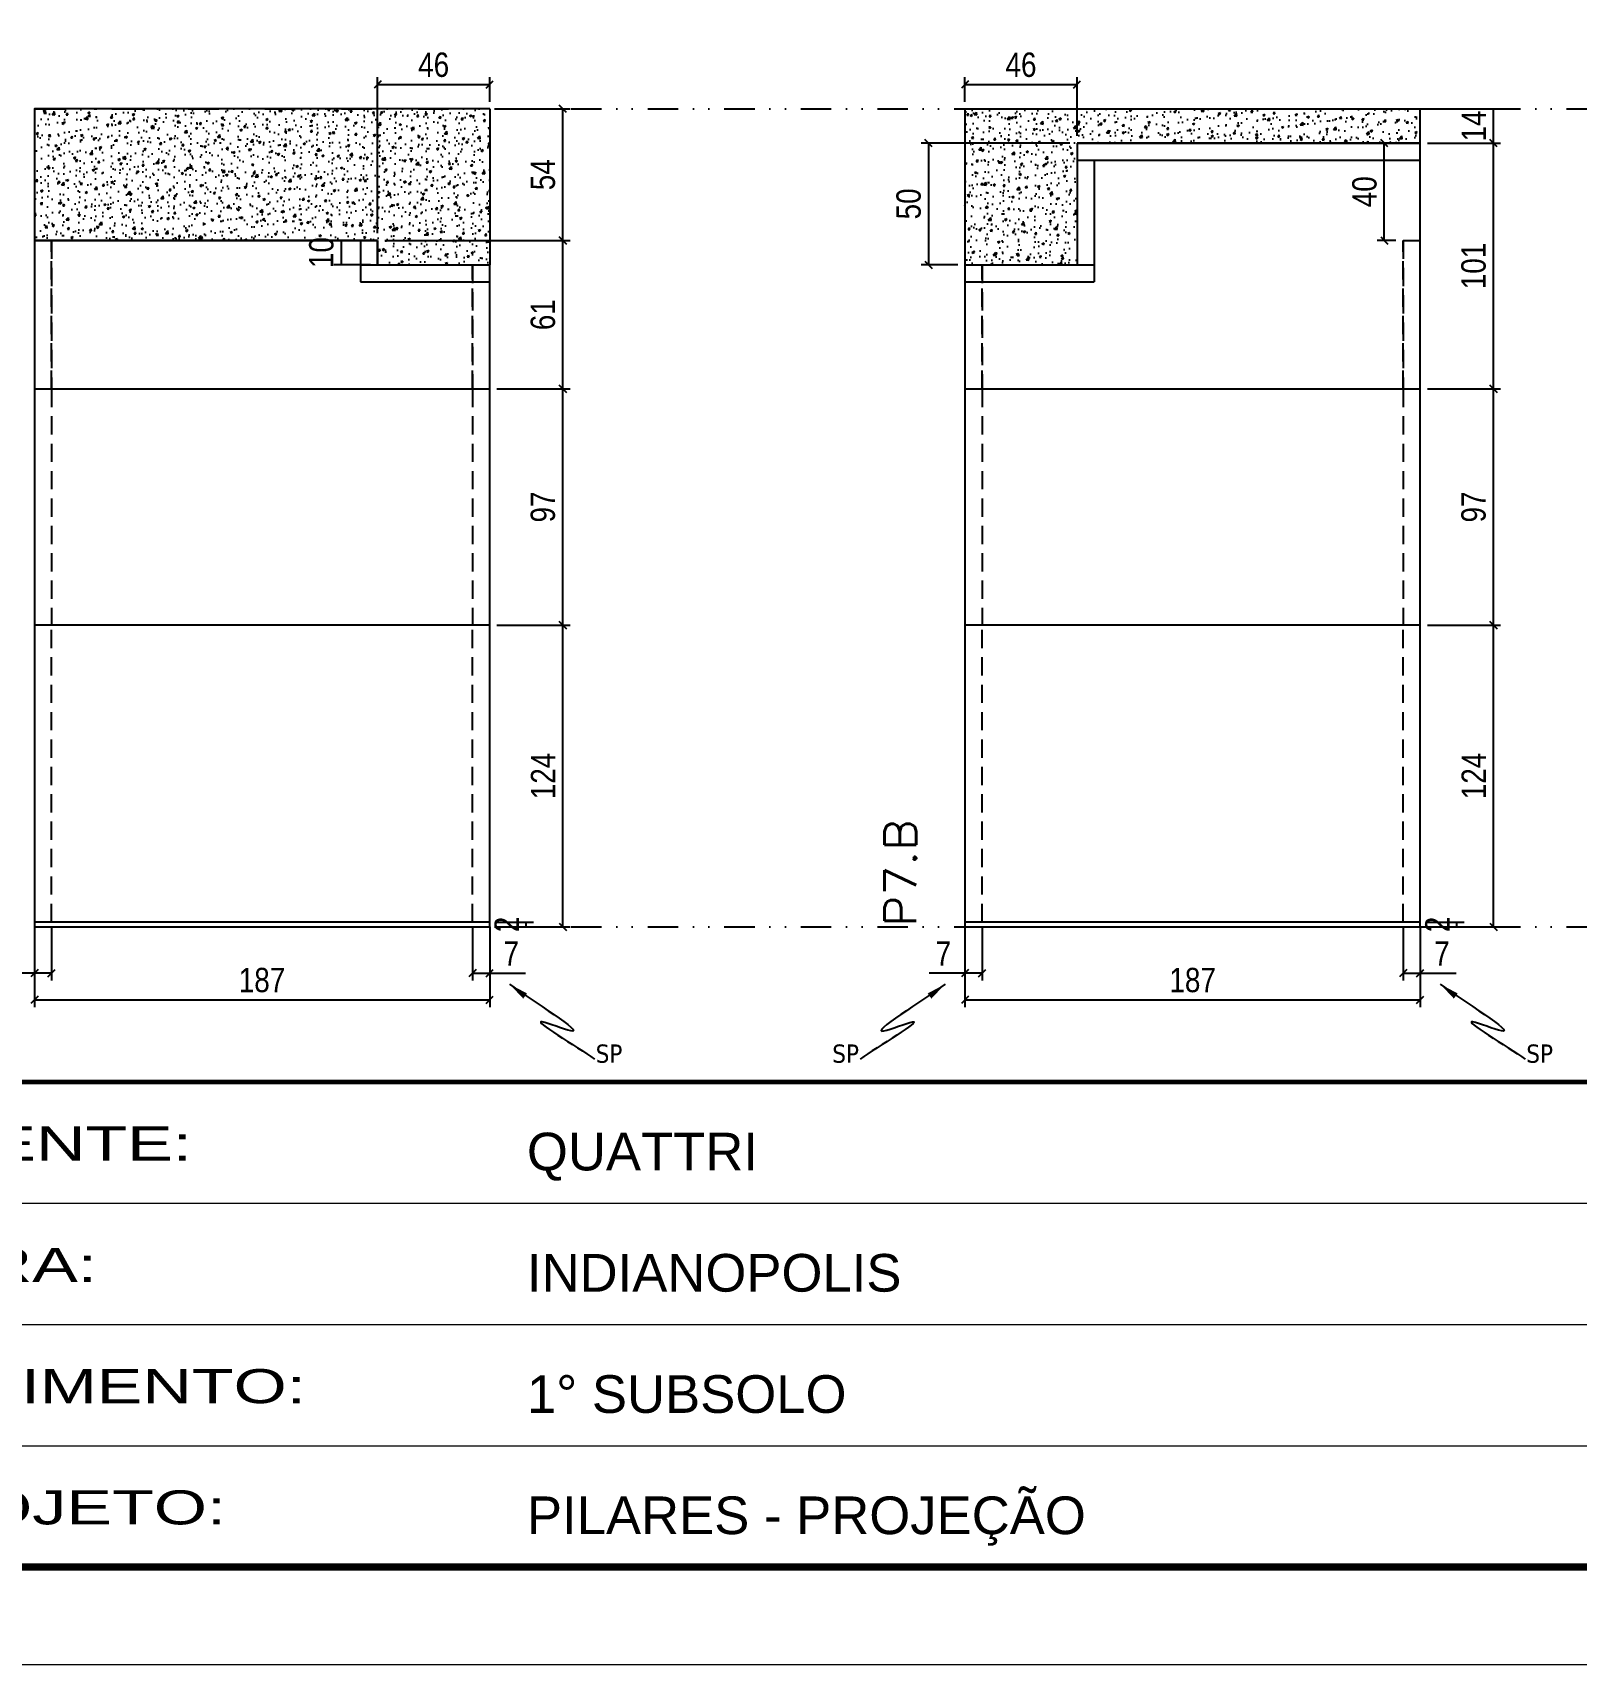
# Model space of a CAD drawing. Header units: millimetres. Extents: x 1945 to 8225, y 304 to 15137.
# Drawn here: x 5624 to 6258, y 11790 to 12460 of the extents above; entities that cross this region are included whole.
import ezdxf

# ---------------------------------------------------------------- set-up
doc = ezdxf.new("R2010")
doc.units = ezdxf.units.MM
for name, pattern in [('CONTINUO', [0]), ('DASHED', [0.75, 0.5, -0.25]), ('DIVIDE2', [0.625, 0.25, -0.125, 0, -0.125, 0, -0.125]), ('HIDDEN', [0.375, 0.25, -0.125])]:
    doc.linetypes.add(name, pattern=pattern)
for name, color, linetype in [('COTA', 241, 'Continuous'), ('Nível', 160, 'Continuous'), ('Painéis', 200, 'Continuous'), ('SARR_2.2x7', 40, 'Continuous'), ('texto', 7, 'Continuous')]:
    doc.layers.add(name, color=color, linetype=linetype)
for name, color, linetype, lineweight in [('Folhas', 255, 'Continuous', 9), ('SARRAFO DE PRESSAO', 251, 'DASHED', 9), ('Texto Seção', 7, 'Continuous', 15)]:
    doc.layers.add(name, color=color, linetype=linetype, lineweight=lineweight)
doc.styles.add('ARIAL', font='arial.ttf')
doc.styles.add('COTA TECNICA', font='techl___.ttf', dxfattribs={"height": 10})
doc.styles.add('REGUA-120', font='ROMANS.shx', dxfattribs={"height": 15})
doc.styles.get("Standard").update_dxf_attribs({"font": 'arial.ttf'})
doc.styles.add('Tecnologia', font='')
doc.styles.get('Tecnologia').set_extended_font_data('Forgotten Futurist')
doc.dimstyles.new('PAINEL', dxfattribs={"dimtxt": 10, "dimasz": 3, "dimexe": 3, "dimexo": 3, "dimgap": 3, "dimtad": 1, "dimdec": 1, "dimzin": 12, "dimdsep": 46, "dimtxsty": 'COTA TECNICA', "dimblk1": 'OBLIQUE', "dimblk2": 'OBLIQUE', "dimsah": 1, "dimcen": 0.9, "dimclrd": 4, "dimclre": 4, "dimclrt": 240, "dimadec": 1, "dimazin": 3, "dimtfac": 1, "dimtdec": 1, "dimtmove": 0, "dimatfit": 3, "dimfxl": 1, "dimtolj": 1, "dimtzin": 12, "dimarcsym": 0})
doc.dimstyles.new('PAINEL-NOVA', dxfattribs={"dimtxt": 10, "dimasz": 3, "dimexe": 3, "dimexo": 3, "dimgap": 3, "dimtad": 1, "dimdec": 1, "dimzin": 12, "dimdsep": 46, "dimtxsty": 'COTA TECNICA', "dimblk1": 'OBLIQUE', "dimblk2": 'OBLIQUE', "dimsah": 1, "dimcen": 0.9, "dimclrd": 4, "dimclre": 4, "dimclrt": 240, "dimadec": 1, "dimazin": 3, "dimtfac": 1, "dimtdec": 1, "dimtix": 1, "dimtmove": 0, "dimatfit": 3, "dimfxl": 1, "dimtolj": 1, "dimtzin": 12, "dimarcsym": 0})
doc.dimstyles.get("Standard").update_dxf_attribs({"dimtxt": 0.18, "dimasz": 0.18, "dimexe": 0.18, "dimexo": 0.0625, "dimgap": 0.09, "dimtad": 0, "dimtih": 1, "dimtoh": 1, "dimdec": 4, "dimzin": 0, "dimdsep": 46, "dimtxsty": 'Standard', "dimcen": 0.09, "dimadec": 0, "dimazin": 0, "dimtfac": 1, "dimtdec": 4, "dimtofl": 0, "dimtmove": 0, "dimatfit": 3, "dimfxl": 1, "dimtolj": 1, "dimtzin": 0, "dimarcsym": 0})
pattern_1 = [(51, (7344.759, 13677.524), (9.121755, -0.637855), [0.9525, -10.4775]), (356, (7344.759, 13677.524), (-1.928623, 9.520633), [0.762, -8.38203]), (101.45144, (7345.519, 13677.471), (7.193132, 8.882778), [0.8095, -8.904512]), (47.1842, (7344.714, 13680.064), (13.588575, -1.86525), [1.42875, -15.71625]), (97.63556, (7345.847, 13679.908), (11.65249, 12.576586), [1.21425, -13.35678]), (352.18415, (7344.714, 13680.064), (11.65249, 12.57659), [1.143, -12.57299]), (22, (7345.9954, 13679.451), (7.668804, -4.98018), [0.9525, -10.4775]), (327, (7345.995, 13679.451), (2.928905, 9.261925), [0.762, -8.382]), (72.45145, (7346.6344, 13679.036), (10.59771, 4.281746), [0.8095, -8.904497]), (38.5, (7344.7588, 13677.524), (0.080622, 4.229803), [0, -8.2804, 0, -8.509, 0, -8.41375]), (8.5, (7344.759, 13677.524), (3.253055, 5.066574), [0, -4.8514, 0, -8.0899, 0, -3.20675]), (328.5, (7341.927, 13677.4746), (6.783496, -0.1680745), [0, -3.175, 0, -9.906, 0, -13.1445]), (318.5, (7340.6573, 13677.4524), (7.383143, 1.400391), [0, -4.1275, 0, -6.5786, 0, -9.3345])]
pattern_2 = [(51, (7309.9795, 13677.524), (9.121755, -0.637855), [0.9525, -10.4775]), (356, (7309.9795, 13677.524), (-1.928623, 9.520633), [0.762, -8.38203]), (101.45144, (7310.74, 13677.471), (7.19313, 8.88278), [0.8095, -8.90451]), (47.1842, (7309.935, 13680.064), (13.588575, -1.86525), [1.42875, -15.71625]), (97.63556, (7311.068, 13679.908), (11.65249, 12.57659), [1.21425, -13.35678]), (352.18415, (7309.935, 13680.064), (11.65249, 12.57659), [1.143, -12.57299]), (22, (7311.216, 13679.451), (7.668804, -4.98018), [0.9525, -10.4775]), (327, (7311.216, 13679.451), (2.928905, 9.261925), [0.762, -8.382]), (72.45145, (7311.855, 13679.036), (10.59771, 4.281746), [0.8095, -8.904497]), (38.5, (7309.9795, 13677.524), (0.080622, 4.229803), [0, -8.2804, 0, -8.509, 0, -8.41375]), (8.5, (7309.9795, 13677.524), (3.253055, 5.066574), [0, -4.8514, 0, -8.0899, 0, -3.20675]), (328.5, (7307.1478, 13677.4746), (6.783496, -0.1680745), [0, -3.175, 0, -9.906, 0, -13.1445]), (318.5, (7305.878, 13677.4524), (7.383143, 1.400391), [0, -4.1275, 0, -6.5786, 0, -9.3345])]

# ---------------------------------------------------------------- blocks, each defined once
blk = doc.blocks.new('9999999999')
at = {"color": 30, "linetype": 'CONTINUO'}
for p, q in [((98564.56, 34379.64), (99583.98, 34379.64)), ((98564.56, 34329.83), (99487.98, 34329.83)), ((98564.56, 34280.02), (99487.98, 34280.02))]:
    blk.add_line(p, q, dxfattribs=at)
at = {"color": 30, "linetype": 'CONTINUO', "const_width": 2}
blk.add_lwpolyline([(99583.98, 34230.21), (99583.98, 34414.45, 0.414214), (99568.98, 34429.45), (98228.98, 34429.45, 0.414214), (98213.98, 34414.45), (98213.98, 34245.21, 0.414214), (98228.98, 34230.21), (99583.98, 34230.21)], format="xyb", dxfattribs=at)
at = {"layer": 'Folhas'}
blk.add_lwpolyline([(98138.98, 34190.21), (99623.98, 34190.21), (99623.98, 35240.21), (98138.98, 35240.21)], close=True, dxfattribs=at)
at = {"layer": 'Folhas', "color": 30, "const_width": 3}
blk.add_lwpolyline([(98213.98, 34230.21), (99583.98, 34230.21), (99583.98, 35200.21), (98213.98, 35200.21)], close=True, dxfattribs=at)
at = {"color": 7, "linetype": 'Continuous', "ltscale": 5, "style": 'ARIAL'}
for s, height, p in [('QUATTRI', 15.483, (98837.68, 34393.13)), ('INDIANOPOLIS', 15.4829, (98837.68, 34343.32)), ('1° SUBSOLO', 15.483, (98837.68, 34293.51)), ('PILARES - PROJEÇÃO', 15.4829, (98837.68, 34243.7))]:
    blk.add_text(s, height=height, dxfattribs=at).set_placement(p)
at = {"layer": 'Folhas', "color": 7, "style": 'Tecnologia', "width": 1.5}
for s, p in [('CLIENTE:', (98573.65, 34397.17)), ('OBRA:', (98573.65, 34347.31)), ('PAVIMENTO:', (98573.65, 34297.5)), ('PROJETO:', (98573.65, 34247.69))]:
    blk.add_text(s, height=14, dxfattribs=at).set_placement(p)
blk = doc.blocks.new('*D92')
at = {"layer": 'COTA', "color": 4, "linetype": 'Continuous', "lineweight": -2, "ltscale": 30, "transparency": 16777216}
for p, q in [((5814.76, 12094.92), (5829.76, 12094.92)), ((5814.76, 12092.92), (5829.76, 12092.92)), ((5826.76, 12092.92), (5826.76, 12094.92))]:
    blk.add_line(p, q, dxfattribs=at)
at = {"layer": 'Defpoints', "color": 0, "linetype": 'Continuous', "ltscale": 30, "transparency": 16777216}
for p in [(5811.76, 12094.92), (5811.76, 12092.92), (5826.76, 12094.92)]:
    blk.add_point(p, dxfattribs=at)
at = {"layer": 'COTA', "color": 240, "linetype": 'Continuous', "ltscale": 30, "transparency": 16777216, "insert": (5818.76, 12093.92), "char_height": 10, "attachment_point": 5, "rotation": 90, "style": 'COTA TECNICA'}
blk.add_mtext('\\A1;2', dxfattribs=at)
blk = doc.blocks.new('_Oblique')
at = {"color": 0, "linetype": 'ByBlock', "lineweight": -2}
blk.add_line((-0.5, -0.5), (0.5, 0.5), dxfattribs=at)
blk = doc.blocks.new('*D93')
at = {"layer": 'COTA', "color": 4, "linetype": 'Continuous', "lineweight": -2, "ltscale": 30, "transparency": 16777216}
for p, q in [((5814.76, 12313.92), (5844.76, 12313.92)), ((5841.76, 12216.92), (5841.76, 12313.92)), ((5814.76, 12216.92), (5844.76, 12216.92))]:
    blk.add_line(p, q, dxfattribs=at)
at = {"layer": 'Defpoints', "color": 0, "linetype": 'Continuous', "ltscale": 30, "transparency": 16777216}
for p in [(5811.76, 12313.92), (5841.76, 12313.92), (5811.76, 12216.92)]:
    blk.add_point(p, dxfattribs=at)
at = {"layer": 'COTA', "color": 4, "linetype": 'Continuous', "lineweight": -2, "ltscale": 30, "transparency": 16777216, "xscale": 3, "yscale": 3, "zscale": 3}
for p, rotation in [((5841.76, 12313.92), 90), ((5841.76, 12216.92), 270)]:
    blk.add_blockref('_Oblique', p, dxfattribs=dict(at, rotation=rotation))
at = {"layer": 'COTA', "color": 240, "linetype": 'Continuous', "ltscale": 30, "transparency": 16777216, "insert": (5833.66, 12265.42), "char_height": 10, "attachment_point": 5, "rotation": 90, "style": 'COTA TECNICA'}
blk.add_mtext('\\A1;97', dxfattribs=at)
blk = doc.blocks.new('*D94')
at = {"layer": 'COTA', "color": 4, "linetype": 'Continuous', "lineweight": -2, "ltscale": 30, "transparency": 16777216}
for p, q in [((5768.76, 12374.92), (5844.76, 12374.92)), ((5841.76, 12313.92), (5841.76, 12374.92)), ((5814.76, 12313.92), (5844.76, 12313.92))]:
    blk.add_line(p, q, dxfattribs=at)
at = {"layer": 'Defpoints', "color": 0, "linetype": 'Continuous', "ltscale": 30, "transparency": 16777216}
for p in [(5765.76, 12374.92), (5841.76, 12374.92), (5811.76, 12313.92)]:
    blk.add_point(p, dxfattribs=at)
at = {"layer": 'COTA', "color": 4, "linetype": 'Continuous', "lineweight": -2, "ltscale": 30, "transparency": 16777216, "xscale": 3, "yscale": 3, "zscale": 3}
for p, rotation in [((5841.76, 12374.92), 90), ((5841.76, 12313.92), 270)]:
    blk.add_blockref('_Oblique', p, dxfattribs=dict(at, rotation=rotation))
at = {"layer": 'COTA', "color": 240, "linetype": 'Continuous', "ltscale": 30, "transparency": 16777216, "insert": (5833.66, 12344.42), "char_height": 10, "attachment_point": 5, "rotation": 90, "style": 'COTA TECNICA'}
blk.add_mtext('\\A1;61', dxfattribs=at)
blk = doc.blocks.new('*D95')
at = {"layer": 'COTA', "color": 4, "linetype": 'Continuous', "lineweight": -2, "ltscale": 30, "transparency": 16777216}
for p, q in [((5814.76, 12428.92), (5844.76, 12428.92)), ((5841.76, 12374.92), (5841.76, 12428.92)), ((5768.76, 12374.92), (5844.76, 12374.92))]:
    blk.add_line(p, q, dxfattribs=at)
at = {"layer": 'Defpoints', "color": 0, "linetype": 'Continuous', "ltscale": 30, "transparency": 16777216}
for p in [(5811.76, 12428.92), (5841.76, 12428.92), (5765.76, 12374.92)]:
    blk.add_point(p, dxfattribs=at)
at = {"layer": 'COTA', "color": 4, "linetype": 'Continuous', "lineweight": -2, "ltscale": 30, "transparency": 16777216, "xscale": 3, "yscale": 3, "zscale": 3}
for p, rotation in [((5841.76, 12428.92), 90), ((5841.76, 12374.92), 270)]:
    blk.add_blockref('_Oblique', p, dxfattribs=dict(at, rotation=rotation))
at = {"layer": 'COTA', "color": 240, "linetype": 'Continuous', "ltscale": 30, "transparency": 16777216, "insert": (5833.65, 12401.92), "char_height": 10, "attachment_point": 5, "rotation": 90, "style": 'COTA TECNICA'}
blk.add_mtext('\\A1;54', dxfattribs=at)
blk = doc.blocks.new('*D96')
at = {"layer": 'COTA', "color": 4, "linetype": 'Continuous', "lineweight": -2, "ltscale": 30, "transparency": 16777216}
for p, q in [((5814.76, 12216.92), (5844.76, 12216.92)), ((5841.76, 12092.92), (5841.76, 12216.92)), ((5814.76, 12092.92), (5844.76, 12092.92))]:
    blk.add_line(p, q, dxfattribs=at)
at = {"layer": 'Defpoints', "color": 0, "linetype": 'Continuous', "ltscale": 30, "transparency": 16777216}
for p in [(5811.76, 12216.92), (5841.76, 12216.92), (5811.76, 12092.92)]:
    blk.add_point(p, dxfattribs=at)
at = {"layer": 'COTA', "color": 4, "linetype": 'Continuous', "lineweight": -2, "ltscale": 30, "transparency": 16777216, "xscale": 3, "yscale": 3, "zscale": 3}
for p, rotation in [((5841.76, 12216.92), 90), ((5841.76, 12092.92), 270)]:
    blk.add_blockref('_Oblique', p, dxfattribs=dict(at, rotation=rotation))
at = {"layer": 'COTA', "color": 240, "linetype": 'Continuous', "ltscale": 30, "transparency": 16777216, "insert": (5833.69, 12154.92), "char_height": 10, "attachment_point": 5, "rotation": 90, "style": 'COTA TECNICA'}
blk.add_mtext('\\A1;124', dxfattribs=at)
blk = doc.blocks.new('*D97')
at = {"layer": 'COTA', "color": 4, "linetype": 'Continuous', "lineweight": -2, "ltscale": 30, "transparency": 16777216}
for p, q in [((5624.76, 12089.92), (5624.76, 12059.92)), ((5811.76, 12089.92), (5811.76, 12059.92)), ((5624.76, 12062.92), (5811.76, 12062.92))]:
    blk.add_line(p, q, dxfattribs=at)
at = {"layer": 'Defpoints', "color": 0, "linetype": 'Continuous', "ltscale": 30, "transparency": 16777216}
for p in [(5624.76, 12092.92), (5811.76, 12092.92), (5811.76, 12062.92)]:
    blk.add_point(p, dxfattribs=at)
at = {"layer": 'COTA', "color": 4, "linetype": 'Continuous', "lineweight": -2, "ltscale": 30, "transparency": 16777216, "xscale": 3, "yscale": 3, "zscale": 3, "rotation": 180}
blk.add_blockref('_Oblique', (5624.76, 12062.92), dxfattribs=at)
at = {"layer": 'COTA', "color": 4, "linetype": 'Continuous', "lineweight": -2, "ltscale": 30, "transparency": 16777216, "xscale": 3, "yscale": 3, "zscale": 3}
blk.add_blockref('_Oblique', (5811.76, 12062.92), dxfattribs=at)
at = {"layer": 'COTA', "color": 240, "linetype": 'Continuous', "ltscale": 30, "transparency": 16777216, "insert": (5718.26, 12071.02), "char_height": 10, "attachment_point": 5, "style": 'COTA TECNICA'}
blk.add_mtext('\\A1;187', dxfattribs=at)
blk = doc.blocks.new('*D25')
at = {"layer": 'COTA', "color": 4, "linetype": 'ByBlock', "lineweight": -2, "transparency": 16777216}
for p, q in [((4967.62, 7361.82), (4967.62, 7339.8)), ((4974.62, 7361.82), (4974.62, 7339.8)), ((4967.62, 7342.8), (4952.89, 7342.8)), ((4974.62, 7342.8), (4967.62, 7342.8))]:
    blk.add_line(p, q, dxfattribs=at)
at = {"layer": 'Defpoints', "color": 0, "linetype": 'ByBlock', "transparency": 16777216}
for p in [(4967.62, 7364.82), (4974.62, 7364.82), (4967.62, 7342.8)]:
    blk.add_point(p, dxfattribs=at)
at = {"layer": 'COTA', "color": 4, "linetype": 'ByBlock', "lineweight": -2, "transparency": 16777216, "xscale": 3, "yscale": 3, "zscale": 3, "rotation": 180}
blk.add_blockref('_Oblique', (4967.62, 7342.8), dxfattribs=at)
at = {"layer": 'COTA', "color": 4, "linetype": 'ByBlock', "lineweight": -2, "transparency": 16777216, "xscale": 3, "yscale": 3, "zscale": 3}
blk.add_blockref('_Oblique', (4974.62, 7342.8), dxfattribs=at)
at = {"layer": 'COTA', "color": 240, "linetype": 'ByBlock', "transparency": 16777216, "insert": (4958.75, 7350.87), "char_height": 10, "attachment_point": 5, "style": 'COTA TECNICA'}
blk.add_mtext('\\A1;7', dxfattribs=at)
blk = doc.blocks.new('*D27')
at = {"layer": 'COTA', "color": 4, "linetype": 'ByBlock', "lineweight": -2, "transparency": 16777216}
for p, q in [((131596.05, 29930.75), (131596.05, 29908.67)), ((131603.05, 29930.68), (131603.05, 29908.67)), ((131596.05, 29911.67), (131603.05, 29911.67)), ((131603.05, 29911.67), (131617.78, 29911.67))]:
    blk.add_line(p, q, dxfattribs=at)
at = {"layer": 'Defpoints', "color": 0, "linetype": 'ByBlock', "transparency": 16777216}
for p in [(131596.05, 29933.75), (131603.05, 29933.68), (131603.05, 29911.67)]:
    blk.add_point(p, dxfattribs=at)
at = {"layer": 'COTA', "color": 4, "linetype": 'ByBlock', "lineweight": -2, "transparency": 16777216, "xscale": 3, "yscale": 3, "zscale": 3, "rotation": 180}
blk.add_blockref('_Oblique', (131596.05, 29911.67), dxfattribs=at)
at = {"layer": 'COTA', "color": 4, "linetype": 'ByBlock', "lineweight": -2, "transparency": 16777216, "xscale": 3, "yscale": 3, "zscale": 3}
blk.add_blockref('_Oblique', (131603.05, 29911.67), dxfattribs=at)
at = {"layer": 'COTA', "color": 240, "linetype": 'ByBlock', "transparency": 16777216, "insert": (131611.91, 29919.74), "char_height": 10, "attachment_point": 5, "style": 'COTA TECNICA'}
blk.add_mtext('\\A1;7', dxfattribs=at)
blk = doc.blocks.new('*D98')
at = {"layer": 'COTA', "color": 4, "linetype": 'Continuous', "lineweight": -2, "ltscale": 30, "transparency": 16777216}
for p, q in [((6196.98, 12094.92), (6211.98, 12094.92)), ((6196.98, 12092.92), (6211.98, 12092.92)), ((6208.98, 12092.92), (6208.98, 12094.92))]:
    blk.add_line(p, q, dxfattribs=at)
at = {"layer": 'Defpoints', "color": 0, "linetype": 'Continuous', "ltscale": 30, "transparency": 16777216}
for p in [(6193.98, 12094.92), (6193.98, 12092.92), (6208.98, 12094.92)]:
    blk.add_point(p, dxfattribs=at)
at = {"layer": 'COTA', "color": 240, "linetype": 'Continuous', "ltscale": 30, "transparency": 16777216, "insert": (6200.98, 12093.92), "char_height": 10, "attachment_point": 5, "rotation": 90, "style": 'COTA TECNICA'}
blk.add_mtext('\\A1;2', dxfattribs=at)
blk = doc.blocks.new('*D99')
at = {"layer": 'COTA', "color": 4, "linetype": 'Continuous', "lineweight": -2, "ltscale": 30, "transparency": 16777216}
for p, q in [((6196.98, 12313.92), (6226.98, 12313.92)), ((6223.98, 12216.92), (6223.98, 12313.92)), ((6196.98, 12216.92), (6226.98, 12216.92))]:
    blk.add_line(p, q, dxfattribs=at)
at = {"layer": 'Defpoints', "color": 0, "linetype": 'Continuous', "ltscale": 30, "transparency": 16777216}
for p in [(6193.98, 12313.92), (6223.98, 12313.92), (6193.98, 12216.92)]:
    blk.add_point(p, dxfattribs=at)
at = {"layer": 'COTA', "color": 4, "linetype": 'Continuous', "lineweight": -2, "ltscale": 30, "transparency": 16777216, "xscale": 3, "yscale": 3, "zscale": 3}
for p, rotation in [((6223.98, 12313.92), 90), ((6223.98, 12216.92), 270)]:
    blk.add_blockref('_Oblique', p, dxfattribs=dict(at, rotation=rotation))
at = {"layer": 'COTA', "color": 240, "linetype": 'Continuous', "ltscale": 30, "transparency": 16777216, "insert": (6215.88, 12265.42), "char_height": 10, "attachment_point": 5, "rotation": 90, "style": 'COTA TECNICA'}
blk.add_mtext('\\A1;97', dxfattribs=at)
blk = doc.blocks.new('*D100')
at = {"layer": 'COTA', "color": 4, "linetype": 'Continuous', "lineweight": -2, "ltscale": 30, "transparency": 16777216}
for p, q in [((6196.98, 12414.92), (6226.98, 12414.92)), ((6223.98, 12313.92), (6223.98, 12414.92)), ((6196.98, 12313.92), (6226.98, 12313.92))]:
    blk.add_line(p, q, dxfattribs=at)
at = {"layer": 'Defpoints', "color": 0, "linetype": 'Continuous', "ltscale": 30, "transparency": 16777216}
for p in [(6193.98, 12414.92), (6223.98, 12414.92), (6193.98, 12313.92)]:
    blk.add_point(p, dxfattribs=at)
at = {"layer": 'COTA', "color": 4, "linetype": 'Continuous', "lineweight": -2, "ltscale": 30, "transparency": 16777216, "xscale": 3, "yscale": 3, "zscale": 3}
for p, rotation in [((6223.98, 12414.92), 90), ((6223.98, 12313.92), 270)]:
    blk.add_blockref('_Oblique', p, dxfattribs=dict(at, rotation=rotation))
at = {"layer": 'COTA', "color": 240, "linetype": 'Continuous', "ltscale": 30, "transparency": 16777216, "insert": (6215.88, 12364.42), "char_height": 10, "attachment_point": 5, "rotation": 90, "style": 'COTA TECNICA'}
blk.add_mtext('\\A1;101', dxfattribs=at)
blk = doc.blocks.new('*D101')
at = {"layer": 'COTA', "color": 4, "linetype": 'Continuous', "lineweight": -2, "ltscale": 30, "transparency": 16777216}
for p, q in [((6196.98, 12428.92), (6226.98, 12428.92)), ((6223.98, 12414.92), (6223.98, 12428.92)), ((6196.98, 12414.92), (6226.98, 12414.92))]:
    blk.add_line(p, q, dxfattribs=at)
at = {"layer": 'Defpoints', "color": 0, "linetype": 'Continuous', "ltscale": 30, "transparency": 16777216}
for p in [(6193.98, 12428.92), (6223.98, 12428.92), (6193.98, 12414.92)]:
    blk.add_point(p, dxfattribs=at)
at = {"layer": 'COTA', "color": 240, "linetype": 'Continuous', "ltscale": 30, "transparency": 16777216, "insert": (6215.91, 12421.92), "char_height": 10, "attachment_point": 5, "rotation": 90, "style": 'COTA TECNICA'}
blk.add_mtext('\\A1;14', dxfattribs=at)
blk = doc.blocks.new('*D102')
at = {"layer": 'COTA', "color": 4, "linetype": 'Continuous', "lineweight": -2, "ltscale": 30, "transparency": 16777216}
for p, q in [((6196.98, 12216.92), (6226.98, 12216.92)), ((6223.98, 12092.92), (6223.98, 12216.92)), ((6196.98, 12092.92), (6226.98, 12092.92))]:
    blk.add_line(p, q, dxfattribs=at)
at = {"layer": 'Defpoints', "color": 0, "linetype": 'Continuous', "ltscale": 30, "transparency": 16777216}
for p in [(6193.98, 12216.92), (6223.98, 12216.92), (6193.98, 12092.92)]:
    blk.add_point(p, dxfattribs=at)
at = {"layer": 'COTA', "color": 4, "linetype": 'Continuous', "lineweight": -2, "ltscale": 30, "transparency": 16777216, "xscale": 3, "yscale": 3, "zscale": 3}
for p, rotation in [((6223.98, 12216.92), 90), ((6223.98, 12092.92), 270)]:
    blk.add_blockref('_Oblique', p, dxfattribs=dict(at, rotation=rotation))
at = {"layer": 'COTA', "color": 240, "linetype": 'Continuous', "ltscale": 30, "transparency": 16777216, "insert": (6215.91, 12154.92), "char_height": 10, "attachment_point": 5, "rotation": 90, "style": 'COTA TECNICA'}
blk.add_mtext('\\A1;124', dxfattribs=at)
blk = doc.blocks.new('*D103')
at = {"layer": 'COTA', "color": 4, "linetype": 'Continuous', "lineweight": -2, "ltscale": 30, "transparency": 16777216}
for p, q in [((6006.98, 12089.92), (6006.98, 12059.92)), ((6193.98, 12089.92), (6193.98, 12059.92)), ((6006.98, 12062.92), (6193.98, 12062.92))]:
    blk.add_line(p, q, dxfattribs=at)
at = {"layer": 'Defpoints', "color": 0, "linetype": 'Continuous', "ltscale": 30, "transparency": 16777216}
for p in [(6006.98, 12092.92), (6193.98, 12092.92), (6193.98, 12062.92)]:
    blk.add_point(p, dxfattribs=at)
at = {"layer": 'COTA', "color": 4, "linetype": 'Continuous', "lineweight": -2, "ltscale": 30, "transparency": 16777216, "xscale": 3, "yscale": 3, "zscale": 3, "rotation": 180}
blk.add_blockref('_Oblique', (6006.98, 12062.92), dxfattribs=at)
at = {"layer": 'COTA', "color": 4, "linetype": 'Continuous', "lineweight": -2, "ltscale": 30, "transparency": 16777216, "xscale": 3, "yscale": 3, "zscale": 3}
blk.add_blockref('_Oblique', (6193.98, 12062.92), dxfattribs=at)
at = {"layer": 'COTA', "color": 240, "linetype": 'Continuous', "ltscale": 30, "transparency": 16777216, "insert": (6100.48, 12071.02), "char_height": 10, "attachment_point": 5, "style": 'COTA TECNICA'}
blk.add_mtext('\\A1;187', dxfattribs=at)
blk = doc.blocks.new('*D112')
at = {"layer": 'COTA', "color": 4, "linetype": 'Continuous', "lineweight": -2, "ltscale": 30, "transparency": 16777216}
for p, q in [((5762.76, 12374.92), (5747.76, 12374.92)), ((5750.76, 12374.92), (5750.76, 12364.92)), ((5762.76, 12364.92), (5747.76, 12364.92))]:
    blk.add_line(p, q, dxfattribs=at)
at = {"layer": 'Defpoints', "color": 0, "linetype": 'Continuous', "ltscale": 30, "transparency": 16777216}
for p in [(5765.76, 12374.92), (5750.76, 12364.92), (5765.76, 12364.92)]:
    blk.add_point(p, dxfattribs=at)
at = {"layer": 'COTA', "color": 240, "linetype": 'Continuous', "ltscale": 30, "transparency": 16777216, "insert": (5742.66, 12369.92), "char_height": 10, "attachment_point": 5, "rotation": 90, "style": 'COTA TECNICA'}
blk.add_mtext('\\A1;10', dxfattribs=at)
blk = doc.blocks.new('*D113')
at = {"layer": 'COTA', "color": 4, "linetype": 'Continuous', "lineweight": -2, "ltscale": 30, "transparency": 16777216}
for p, q in [((5765.76, 12377.92), (5765.76, 12441.92)), ((5811.76, 12431.92), (5811.76, 12441.92)), ((5765.76, 12438.92), (5811.76, 12438.92))]:
    blk.add_line(p, q, dxfattribs=at)
at = {"layer": 'Defpoints', "color": 0, "linetype": 'Continuous', "ltscale": 30, "transparency": 16777216}
for p in [(5811.76, 12438.92), (5811.76, 12428.92), (5765.76, 12374.92)]:
    blk.add_point(p, dxfattribs=at)
at = {"layer": 'COTA', "color": 4, "linetype": 'Continuous', "lineweight": -2, "ltscale": 30, "transparency": 16777216, "xscale": 3, "yscale": 3, "zscale": 3, "rotation": 180}
blk.add_blockref('_Oblique', (5765.76, 12438.92), dxfattribs=at)
at = {"layer": 'COTA', "color": 4, "linetype": 'Continuous', "lineweight": -2, "ltscale": 30, "transparency": 16777216, "xscale": 3, "yscale": 3, "zscale": 3}
blk.add_blockref('_Oblique', (5811.76, 12438.92), dxfattribs=at)
at = {"layer": 'COTA', "color": 240, "linetype": 'Continuous', "ltscale": 30, "transparency": 16777216, "insert": (5788.76, 12447.03), "char_height": 10, "attachment_point": 5, "style": 'COTA TECNICA'}
blk.add_mtext('\\A1;46', dxfattribs=at)
blk = doc.blocks.new('*D114')
at = {"layer": 'COTA', "color": 4, "linetype": 'Continuous', "lineweight": -2, "ltscale": 30, "transparency": 16777216}
for p, q in [((6049.98, 12414.92), (5988.98, 12414.92)), ((5991.98, 12414.92), (5991.98, 12364.92)), ((6003.98, 12364.92), (5988.98, 12364.92))]:
    blk.add_line(p, q, dxfattribs=at)
at = {"layer": 'Defpoints', "color": 0, "linetype": 'Continuous', "ltscale": 30, "transparency": 16777216}
for p in [(6052.98, 12414.92), (5991.98, 12364.92), (6006.98, 12364.92)]:
    blk.add_point(p, dxfattribs=at)
at = {"layer": 'COTA', "color": 4, "linetype": 'Continuous', "lineweight": -2, "ltscale": 30, "transparency": 16777216, "xscale": 3, "yscale": 3, "zscale": 3}
for p, rotation in [((5991.98, 12414.92), 90), ((5991.98, 12364.92), 270)]:
    blk.add_blockref('_Oblique', p, dxfattribs=dict(at, rotation=rotation))
at = {"layer": 'COTA', "color": 240, "linetype": 'Continuous', "ltscale": 30, "transparency": 16777216, "insert": (5983.87, 12389.92), "char_height": 10, "attachment_point": 5, "rotation": 90, "style": 'COTA TECNICA'}
blk.add_mtext('\\A1;50', dxfattribs=at)
blk = doc.blocks.new('*D115')
at = {"layer": 'COTA', "color": 4, "linetype": 'Continuous', "lineweight": -2, "ltscale": 30, "transparency": 16777216}
for p, q in [((6006.98, 12431.92), (6006.98, 12441.92)), ((6052.98, 12417.92), (6052.98, 12441.92)), ((6006.98, 12438.92), (6052.98, 12438.92))]:
    blk.add_line(p, q, dxfattribs=at)
at = {"layer": 'Defpoints', "color": 0, "linetype": 'Continuous', "ltscale": 30, "transparency": 16777216}
for p in [(6052.98, 12438.92), (6006.98, 12428.92), (6052.98, 12414.92)]:
    blk.add_point(p, dxfattribs=at)
at = {"layer": 'COTA', "color": 4, "linetype": 'Continuous', "lineweight": -2, "ltscale": 30, "transparency": 16777216, "xscale": 3, "yscale": 3, "zscale": 3, "rotation": 180}
blk.add_blockref('_Oblique', (6006.98, 12438.92), dxfattribs=at)
at = {"layer": 'COTA', "color": 4, "linetype": 'Continuous', "lineweight": -2, "ltscale": 30, "transparency": 16777216, "xscale": 3, "yscale": 3, "zscale": 3}
blk.add_blockref('_Oblique', (6052.98, 12438.92), dxfattribs=at)
at = {"layer": 'COTA', "color": 240, "linetype": 'Continuous', "ltscale": 30, "transparency": 16777216, "insert": (6029.98, 12447.03), "char_height": 10, "attachment_point": 5, "style": 'COTA TECNICA'}
blk.add_mtext('\\A1;46', dxfattribs=at)
blk = doc.blocks.new('*D1756')
at = {"layer": 'COTA', "color": 4, "lineweight": -2, "transparency": 16777216}
for p, q in [((6183.98, 12414.92), (6176.2, 12414.92)), ((6179.2, 12374.92), (6179.2, 12414.92)), ((6183.98, 12374.92), (6176.2, 12374.92))]:
    blk.add_line(p, q, dxfattribs=at)
at = {"layer": 'Defpoints', "color": 0, "transparency": 16777216}
for p in [(6179.2, 12414.92), (6186.98, 12414.92), (6186.98, 12374.92)]:
    blk.add_point(p, dxfattribs=at)
at = {"layer": 'COTA', "color": 4, "lineweight": -2, "transparency": 16777216, "xscale": 3, "yscale": 3, "zscale": 3}
for p, rotation in [((6179.2, 12414.92), 90), ((6179.2, 12374.92), 270)]:
    blk.add_blockref('_Oblique', p, dxfattribs=dict(at, rotation=rotation))
at = {"layer": 'COTA', "color": 240, "transparency": 16777216, "insert": (6171.09, 12394.92), "char_height": 10, "attachment_point": 5, "rotation": 90, "style": 'COTA TECNICA'}
blk.add_mtext('\\A1;40', dxfattribs=at)
blk = doc.blocks.new('SLIPTEE')
at = {"layer": 'texto', "color": 0, "insert": (-49.02, -55.13), "char_height": 7.5, "attachment_point": 5}
blk.add_mtext('\\fTahoma|b0|i0|c0|p34;\\C4;SP', dxfattribs=at)
at = {"layer": 'COTA', "linetype": 'ByBlock'}
dim = blk.add_linear_dim(base=(0, -22.02), p1=(7, 0), p2=(0, 0), dimstyle='PAINEL-NOVA', override={"dimarcsym": 1}, dxfattribs=at)
dim.commit()
dim.dimension.update_dxf_attribs({"geometry": '*D25', "text_midpoint": (-8.87, -13.94), "insert": (-4967.62, -7364.82)})
at = {"layer": 'COTA', "path_type": 1}
blk.add_leader([(-8.21, -26.55), (-33.31, -45.71), (-21.61, -42.03), (-43.08, -57.3)], dimstyle='Standard', override={"dimasz": 8}, dxfattribs=at)
blk = doc.blocks.new('sliptD')
at = {"layer": 'texto', "color": 0, "insert": (49.02, -55.13), "char_height": 7.5, "attachment_point": 5}
blk.add_mtext('\\fTahoma|b0|i0|c0|p34;\\C4;SP', dxfattribs=at)
at = {"layer": 'COTA', "linetype": 'ByBlock'}
dim = blk.add_linear_dim(base=(0, -22.02), p1=(-7, 0.07), p2=(0, 0), dimstyle='PAINEL-NOVA', override={"dimarcsym": 1}, dxfattribs=at)
dim.commit()
dim.dimension.update_dxf_attribs({"geometry": '*D27', "text_midpoint": (8.87, -13.94), "insert": (-131603.05, -29933.68)})
at = {"layer": 'COTA', "path_type": 1}
blk.add_leader([(8.21, -26.55), (33.31, -45.71), (21.61, -42.03), (43.08, -57.3)], dimstyle='Standard', override={"dimasz": 8}, dxfattribs=at)
blk = doc.blocks.new('SLIPTDD')
at = {"layer": 'COTA', "linetype": 'ByBlock'}
blk.add_blockref('sliptD', (0, 0), dxfattribs=at)

msp = doc.modelspace()

# ---------------------------------------------------------------- hatches: boundary and pattern name
at = {"layer": 'COTA', "linetype": 'Continuous', "ltscale": 30}
h = msp.add_hatch(dxfattribs=at)
h.set_pattern_fill('AR-CONC', color=256, scale=0.05, angle=1)
h.set_pattern_definition(pattern_1)
h.paths.add_polyline_path([(5811.76, 12428.92), (5624.76, 12428.92), (5624.76, 12374.92), (5811.76, 12374.92)])
h = msp.add_hatch(dxfattribs=at)
h.set_pattern_fill('AR-CONC', color=256, scale=0.05, angle=1)
h.set_pattern_definition(pattern_1)
h.paths.add_polyline_path([(5811.76, 12428.92), (5765.76, 12428.92), (5765.76, 12364.92), (5811.76, 12364.92)])
h = msp.add_hatch(dxfattribs=at)
h.set_pattern_fill('AR-CONC', color=256, scale=0.05, angle=1)
h.set_pattern_definition(pattern_2)
h.paths.add_polyline_path([(6193.98, 12428.92), (6006.98, 12428.92), (6006.98, 12414.92), (6193.98, 12414.92)])
h = msp.add_hatch(dxfattribs=at)
h.set_pattern_fill('AR-CONC', color=256, scale=0.05, angle=1)
h.set_pattern_definition(pattern_2)
h.paths.add_polyline_path([(6052.98, 12428.92), (6006.98, 12428.92), (6006.98, 12364.92), (6052.98, 12364.92)])

# ---------------------------------------------------------------- linework, layer by layer
for p, q in [((5811.76, 12428.92), (5811.76, 12364.92)), ((6006.98, 12428.92), (6006.98, 12364.92)), ((6006.98, 12428.92), (6193.98, 12428.92))]:
    msp.add_line(p, q, dxfattribs=at)
at = {"layer": 'COTA'}
msp.add_line((6186.98, 12374.92), (6193.98, 12374.92), dxfattribs=at)
at = {"layer": 'COTA', "linetype": 'Continuous', "ltscale": 30}
for points in [[(5811.76, 12428.92), (5624.76, 12428.92), (5624.76, 12374.92), (5765.76, 12374.92)], [(6052.98, 12414.92), (6193.98, 12414.92), (6193.98, 12428.92)]]:
    msp.add_lwpolyline(points, dxfattribs=at)
at = {"layer": 'Nível', "color": 4, "linetype": 'DIVIDE2', "ltscale": 50}
for p, q in [((5436.38, 12428.92), (6573.36, 12428.92)), ((5436.38, 12092.92), (6573.36, 12092.92))]:
    msp.add_line(p, q, dxfattribs=at)
at = {"layer": 'Painéis', "linetype": 'Continuous', "ltscale": 30}
for p, q in [((5624.76, 12374.92), (5624.76, 12092.92)), ((6006.98, 12364.92), (6006.98, 12092.92))]:
    msp.add_line(p, q, dxfattribs=at)
for points in [[(6193.98, 12414.92), (6052.98, 12414.92)], [(6052.98, 12414.92), (6052.98, 12364.92)], [(6193.98, 12092.92), (6193.98, 12414.92)], [(5765.76, 12374.92), (5624.76, 12374.92)], [(5765.76, 12364.92), (5765.76, 12374.92)], [(5765.76, 12374.92), (5765.76, 12364.92)], [(5758.76, 12364.92), (5811.76, 12364.92)], [(5765.76, 12364.92), (5811.76, 12364.92)], [(5811.76, 12092.92), (5811.76, 12364.92)], [(6006.98, 12364.92), (6052.98, 12364.92)], [(6006.98, 12364.92), (6052.98, 12364.92)], [(5624.76, 12313.92), (5811.76, 12313.92)], [(6006.98, 12313.92), (6193.98, 12313.92)], [(5811.76, 12216.92), (5624.76, 12216.92)], [(6193.98, 12216.92), (6006.98, 12216.92)], [(5811.76, 12094.92), (5624.76, 12094.92)], [(5624.76, 12092.92), (5811.76, 12092.92)], [(6193.98, 12094.92), (6006.98, 12094.92)], [(6006.98, 12092.92), (6193.98, 12092.92)]]:
    msp.add_lwpolyline(points, dxfattribs=at)
at = {"layer": 'SARR_2.2x7', "linetype": 'Continuous', "ltscale": 30}
for p, q in [((6059.98, 12407.92), (6059.98, 12357.92)), ((5758.76, 12374.92), (5758.76, 12357.92))]:
    msp.add_line(p, q, dxfattribs=at)
at = {"layer": 'SARR_2.2x7', "linetype": 'HIDDEN', "ltscale": 30}
for p, q in [((5631.76, 12313.92), (5631.76, 12216.92)), ((5804.76, 12313.92), (5804.76, 12216.92)), ((6013.98, 12313.92), (6013.98, 12216.92)), ((6186.98, 12313.92), (6186.98, 12216.92))]:
    msp.add_line(p, q, dxfattribs=at)
at = {"layer": 'SARR_2.2x7', "linetype": 'ByBlock', "ltscale": 30}
msp.add_lwpolyline([(6052.98, 12407.92), (6193.98, 12407.92)], dxfattribs=at)
at = {"layer": 'SARR_2.2x7', "linetype": 'HIDDEN', "ltscale": 30}
for points in [[(5631.76, 12313.92), (5631.76, 12374.92), (5631.76, 12313.92)], [(6186.98, 12313.92), (6186.98, 12374.92), (6186.98, 12313.92)], [(5804.76, 12313.92), (5804.76, 12364.92), (5804.76, 12313.92)], [(6013.98, 12313.92), (6013.98, 12364.92), (6013.98, 12313.92)], [(5631.76, 12094.92), (5631.76, 12216.92)], [(5804.76, 12094.92), (5804.76, 12216.92)], [(6013.98, 12094.92), (6013.98, 12216.92)], [(6186.98, 12094.92), (6186.98, 12216.92)]]:
    msp.add_lwpolyline(points, dxfattribs=at)
at = {"layer": 'SARR_2.2x7', "linetype": 'Continuous', "ltscale": 30}
for points in [[(5758.76, 12364.92), (5765.76, 12364.92)], [(6052.98, 12364.92), (6059.98, 12364.92)], [(5758.76, 12357.92), (5811.76, 12357.92)], [(6006.98, 12357.92), (6059.98, 12357.92)]]:
    msp.add_lwpolyline(points, dxfattribs=at)

# ---------------------------------------------------------------- block references
at = {"layer": 'COTA', "linetype": 'Continuous', "ltscale": 30}
for name, p in [('SLIPTEE', (5624.76, 12095.92)), ('SLIPTDD', (5811.76, 12095.92)), ('SLIPTEE', (6006.98, 12095.92)), ('SLIPTDD', (6193.98, 12095.92))]:
    msp.add_blockref(name, p, dxfattribs=at)
at = {"layer": 'SARRAFO DE PRESSAO', "color": 6, "linetype": 'ByBlock'}
msp.add_blockref('9999999999', (-93010.62, -22400.25), dxfattribs=at)

# ---------------------------------------------------------------- texts
at = {"layer": 'Texto Seção', "style": 'REGUA-120', "width": 1.1}
msp.add_text('P7.B', height=13, rotation=90, dxfattribs=at).set_placement((5986.98, 12092.92))

# ---------------------------------------------------------------- dimensions: what is measured, and where the dimension line sits
at = {"layer": 'COTA', "linetype": 'Continuous', "ltscale": 30}
for base, p1, p2, picture, middle in [((5811.76, 12438.92), (5765.76, 12374.92), (5811.76, 12428.92), '*D113', (5788.76, 12447.03)), ((6052.98, 12438.92), (6006.98, 12428.92), (6052.98, 12414.92), '*D115', (6029.98, 12447.03)), ((5811.76, 12062.92), (5624.76, 12092.92), (5811.76, 12092.92), '*D97', (5718.26, 12071.02)), ((6193.98, 12062.92), (6006.98, 12092.92), (6193.98, 12092.92), '*D103', (6100.48, 12071.02))]:
    dim = msp.add_linear_dim(base=base, p1=p1, p2=p2, dimstyle='PAINEL-NOVA', dxfattribs=at)
    dim.commit()
    dim.dimension.update_dxf_attribs({"geometry": picture, "text_midpoint": middle})
for base, p1, p2, picture, middle in [((5841.76, 12428.92), (5765.76, 12374.92), (5811.76, 12428.92), '*D95', (5833.65, 12401.92)), ((6223.98, 12428.92), (6193.98, 12414.92), (6193.98, 12428.92), '*D101', (6215.91, 12421.92)), ((5991.98, 12364.92), (6052.98, 12414.92), (6006.98, 12364.92), '*D114', (5983.87, 12389.92)), ((6223.98, 12414.92), (6193.98, 12313.92), (6193.98, 12414.92), '*D100', (6215.88, 12364.42)), ((5750.76, 12364.92), (5765.76, 12374.92), (5765.76, 12364.92), '*D112', (5742.66, 12369.92)), ((5841.76, 12374.92), (5811.76, 12313.92), (5765.76, 12374.92), '*D94', (5833.66, 12344.42)), ((5841.76, 12313.92), (5811.76, 12216.92), (5811.76, 12313.92), '*D93', (5833.66, 12265.42)), ((6223.98, 12313.92), (6193.98, 12216.92), (6193.98, 12313.92), '*D99', (6215.88, 12265.42)), ((5841.76, 12216.92), (5811.76, 12092.92), (5811.76, 12216.92), '*D96', (5833.69, 12154.92)), ((6223.98, 12216.92), (6193.98, 12092.92), (6193.98, 12216.92), '*D102', (6215.91, 12154.92)), ((5826.76, 12094.92), (5811.76, 12092.92), (5811.76, 12094.92), '*D92', (5818.76, 12093.92)), ((6208.98, 12094.92), (6193.98, 12092.92), (6193.98, 12094.92), '*D98', (6200.98, 12093.92))]:
    dim = msp.add_linear_dim(base=base, p1=p1, p2=p2, angle=90, dimstyle='PAINEL-NOVA', dxfattribs=at)
    dim.commit()
    dim.dimension.update_dxf_attribs({"geometry": picture, "text_midpoint": middle})
at = {"layer": 'COTA'}
dim = msp.add_linear_dim(base=(6179.2, 12414.92), p1=(6186.98, 12374.92), p2=(6186.98, 12414.92), angle=90, dimstyle='PAINEL', dxfattribs=at)
dim.commit()
dim.dimension.update_dxf_attribs({"geometry": '*D1756', "text_midpoint": (6171.09, 12394.92)})

doc.saveas('drawing.dxf')
